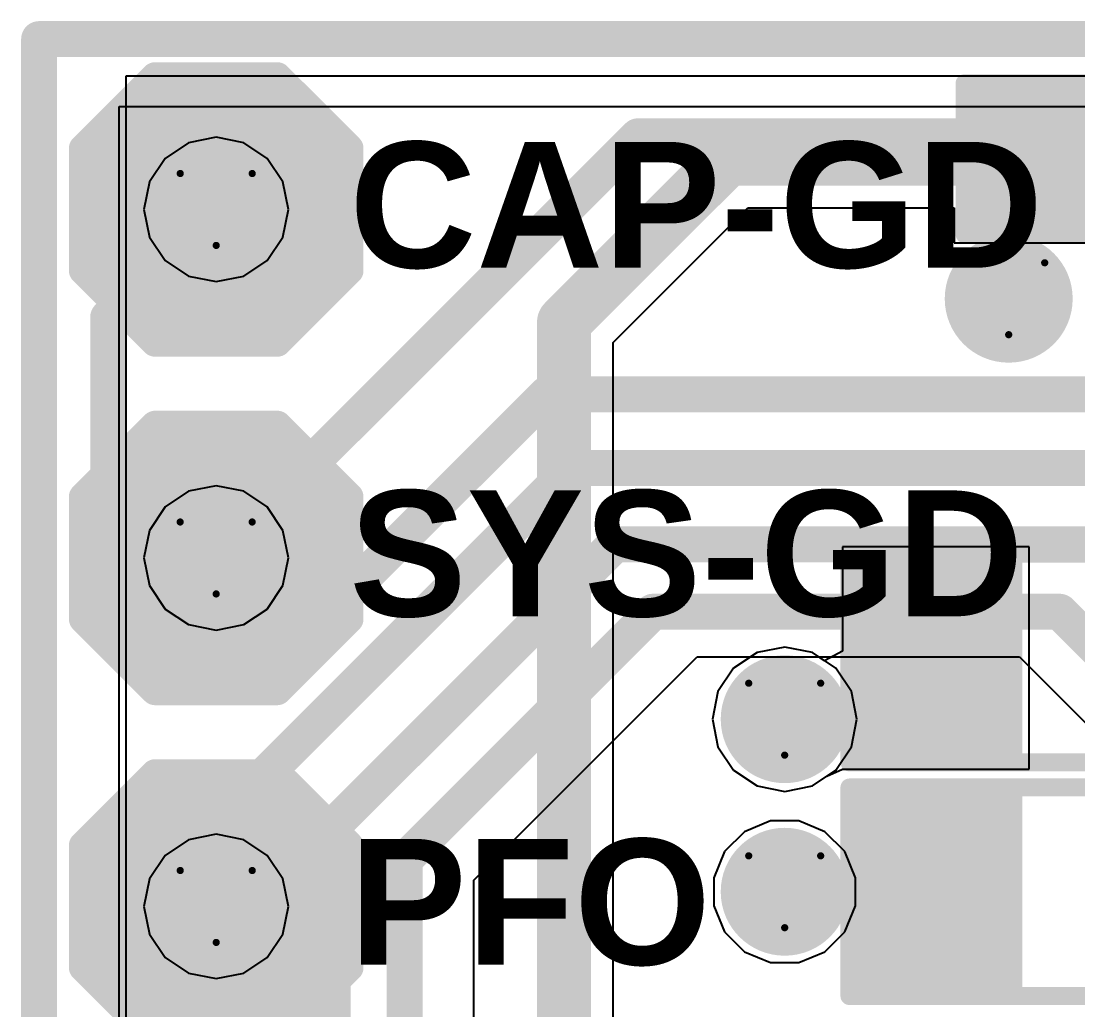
# Model space of a CAD drawing. Header units: inches. Extents: x 0 to 423, y -3 to 110.
# Drawn here: x -0.11 to 7.35, y 72.56 to 79.55 of the extents above; entities that cross this region are included whole.
import ezdxf

# ---------------------------------------------------------------- set-up
doc = ezdxf.new("R2010")
doc.units = ezdxf.units.IN
for name, color, linetype in [('Board Outline', 56, 'Continuous'), ('Bottom Layer', 5, 'Continuous'), ('Bottom Solder', 6, 'Continuous'), ('Drill Drawing', 1, 'Continuous'), ('Mechanical 1', 6, 'Continuous'), ('Mid Layer', 16, 'Continuous'), ('Mid Layer 2', 76, 'Continuous'), ('Top Layer', 1, 'Continuous'), ('Top Overlay', 2, 'Continuous'), ('Top Paste', 8, 'Continuous'), ('Top Solder', 216, 'Continuous'), ('Via Holes', 16, 'Continuous')]:
    doc.layers.add(name, color=color, linetype=linetype)
doc.styles.add('Arial_Bold', font='', dxfattribs={"height": 0.2})
doc.styles.get('Arial_Bold').set_extended_font_data('Arial', bold=True)

# ---------------------------------------------------------------- blocks, each defined once
blk = doc.blocks.new('RES_0805_14')
at = {"layer": 'Top Layer'}
for points in [[(-1.524, 0.635), (-0.508, 0.635), (-0.508, -0.635), (-1.524, -0.635)], [(0.508, 0.635), (1.524, 0.635), (1.524, -0.635), (0.508, -0.635)]]:
    blk.add_hatch(color=1, dxfattribs=at).paths.add_polyline_path(points)
at = {"layer": 'Top Paste'}
for points in [[(-1.524, 0.635), (-0.508, 0.635), (-0.508, -0.635), (-1.524, -0.635)], [(0.508, 0.635), (1.524, 0.635), (1.524, -0.635), (0.508, -0.635)]]:
    blk.add_hatch(color=8, dxfattribs=at).paths.add_polyline_path(points)
at = {"layer": 'Top Solder'}
for points in [[(-1.6256, 0.7366), (-0.4064, 0.7366), (-0.4064, -0.7366), (-1.6256, -0.7366)], [(0.4064, 0.7366), (1.6256, 0.7366), (1.6256, -0.7366), (0.4064, -0.7366)]]:
    blk.add_hatch(color=216, dxfattribs=at).paths.add_polyline_path(points)
at = {"layer": 'Top Overlay'}
for points in [[(-1.6256, 0.7366, 0.127, 0.127, 0), (1.6256, 0.7366, 0.127, 0.127, 0)], [(-1.6256, -0.7366, 0.127, 0.127, 0), (-1.6256, 0.7366, 0.127, 0.127, 0)], [(1.6256, -0.7366, 0.127, 0.127, 0), (1.6256, 0.7366, 0.127, 0.127, 0)], [(-1.6256, -0.7366, 0.127, 0.127, 0), (1.6256, -0.7366, 0.127, 0.127, 0)]]:
    blk.add_lwpolyline(points, format="xyseb", dxfattribs=at)
for points in [[(-1.65735, 0.7366, 0.0635, 0.0635, 1), (-1.59385, 0.7366, 0.0635, 0.0635, 1)], [(-1.65735, 0.7366, 0.0635, 0.0635, 1), (-1.59385, 0.7366, 0.0635, 0.0635, 1)], [(1.59385, 0.7366, 0.0635, 0.0635, 1), (1.65735, 0.7366, 0.0635, 0.0635, 1)], [(1.59385, 0.7366, 0.0635, 0.0635, 1), (1.65735, 0.7366, 0.0635, 0.0635, 1)], [(-1.65735, -0.7366, 0.0635, 0.0635, 1), (-1.59385, -0.7366, 0.0635, 0.0635, 1)], [(-1.65735, -0.7366, 0.0635, 0.0635, 1), (-1.59385, -0.7366, 0.0635, 0.0635, 1)], [(1.59385, -0.7366, 0.0635, 0.0635, 1), (1.65735, -0.7366, 0.0635, 0.0635, 1)], [(1.59385, -0.7366, 0.0635, 0.0635, 1), (1.65735, -0.7366, 0.0635, 0.0635, 1)]]:
    blk.add_lwpolyline(points, format="xyseb", close=True, dxfattribs=at)
blk = doc.blocks.new('RES_0805_15')
at = {"layer": 'Top Layer'}
for points in [[(-1.524, 0.635), (-0.508, 0.635), (-0.508, -0.635), (-1.524, -0.635)], [(0.508, 0.635), (1.524, 0.635), (1.524, -0.635), (0.508, -0.635)]]:
    blk.add_hatch(color=1, dxfattribs=at).paths.add_polyline_path(points)
at = {"layer": 'Top Paste'}
for points in [[(-1.524, 0.635), (-0.508, 0.635), (-0.508, -0.635), (-1.524, -0.635)], [(0.508, 0.635), (1.524, 0.635), (1.524, -0.635), (0.508, -0.635)]]:
    blk.add_hatch(color=8, dxfattribs=at).paths.add_polyline_path(points)
at = {"layer": 'Top Solder'}
for points in [[(-1.6256, 0.7366), (-0.4064, 0.7366), (-0.4064, -0.7366), (-1.6256, -0.7366)], [(0.4064, 0.7366), (1.6256, 0.7366), (1.6256, -0.7366), (0.4064, -0.7366)]]:
    blk.add_hatch(color=216, dxfattribs=at).paths.add_polyline_path(points)
at = {"layer": 'Top Overlay'}
for points in [[(1.6256, 0.7366, 0.127, 0.127, 0), (-1.6256, 0.7366, 0.127, 0.127, 0)], [(-1.6256, 0.7366, 0.127, 0.127, 0), (-1.6256, -0.7366, 0.127, 0.127, 0)], [(1.6256, 0.7366, 0.127, 0.127, 0), (1.6256, -0.7366, 0.127, 0.127, 0)], [(1.6256, -0.7366, 0.127, 0.127, 0), (-1.6256, -0.7366, 0.127, 0.127, 0)]]:
    blk.add_lwpolyline(points, format="xyseb", dxfattribs=at)
for points in [[(-1.65735, 0.7366, 0.0635, 0.0635, 1), (-1.59385, 0.7366, 0.0635, 0.0635, 1)], [(-1.65735, 0.7366, 0.0635, 0.0635, 1), (-1.59385, 0.7366, 0.0635, 0.0635, 1)], [(1.59385, 0.7366, 0.0635, 0.0635, 1), (1.65735, 0.7366, 0.0635, 0.0635, 1)], [(1.59385, 0.7366, 0.0635, 0.0635, 1), (1.65735, 0.7366, 0.0635, 0.0635, 1)], [(-1.65735, -0.7366, 0.0635, 0.0635, 1), (-1.59385, -0.7366, 0.0635, 0.0635, 1)], [(-1.65735, -0.7366, 0.0635, 0.0635, 1), (-1.59385, -0.7366, 0.0635, 0.0635, 1)], [(1.59385, -0.7366, 0.0635, 0.0635, 1), (1.65735, -0.7366, 0.0635, 0.0635, 1)], [(1.59385, -0.7366, 0.0635, 0.0635, 1), (1.65735, -0.7366, 0.0635, 0.0635, 1)]]:
    blk.add_lwpolyline(points, format="xyseb", close=True, dxfattribs=at)
blk = doc.blocks.new('T__________22')
at = {"layer": 'Top Layer'}
blk.add_hatch(color=1, dxfattribs=at).paths.add_polyline_path([(0.381, 0.762), (-0.381, 0.762), (-0.762, 0.381), (-0.762, -0.381), (-0.381, -0.762), (0.381, -0.762), (0.762, -0.381), (0.762, 0.381)])
at = {"layer": 'Top Paste'}
blk.add_hatch(color=8, dxfattribs=at).paths.add_polyline_path([(0.381, 0.762), (-0.381, 0.762), (-0.762, 0.381), (-0.762, -0.381), (-0.381, -0.762), (0.381, -0.762), (0.762, -0.381), (0.762, 0.381)])
at = {"layer": 'Top Solder'}
blk.add_hatch(color=216, dxfattribs=at).paths.add_polyline_path([(0.4318, 0.8636), (-0.4318, 0.8636), (-0.8636, 0.4318), (-0.8636, -0.4318), (-0.4318, -0.8636), (0.4318, -0.8636), (0.8636, -0.4318), (0.8636, 0.4318)])
at = {"layer": 'Top Overlay'}
for points in [[(-0.4318, 0.9398, 0.2, 0.2, 0), (-0.9398, 0.4318, 0.2, 0.2, 0)], [(-0.4318, 0.9398, 0.2, 0.2, 0), (0.4318, 0.9398, 0.2, 0.2, 0)], [(0.4318, 0.9398, 0.2, 0.2, 0), (0.9398, 0.4318, 0.2, 0.2, 0)], [(-0.9398, 0.4318, 0.2, 0.2, 0), (-0.9398, -0.4318, 0.2, 0.2, 0)], [(0.9398, 0.4318, 0.2, 0.2, 0), (0.9398, -0.4318, 0.2, 0.2, 0)], [(-0.9398, -0.4318, 0.2, 0.2, 0), (-0.4318, -0.9398, 0.2, 0.2, 0)], [(0.9398, -0.4318, 0.2, 0.2, 0), (0.4318, -0.9398, 0.2, 0.2, 0)], [(-0.4318, -0.9398, 0.2, 0.2, 0), (0.4318, -0.9398, 0.2, 0.2, 0)]]:
    blk.add_lwpolyline(points, format="xyseb", dxfattribs=at)
for points in [[(-0.4818, 0.9398, 0.1, 0.1, 1), (-0.3818, 0.9398, 0.1, 0.1, 1)], [(-0.4818, 0.9398, 0.1, 0.1, 1), (-0.3818, 0.9398, 0.1, 0.1, 1)], [(0.3818, 0.9398, 0.1, 0.1, 1), (0.4818, 0.9398, 0.1, 0.1, 1)], [(0.3818, 0.9398, 0.1, 0.1, 1), (0.4818, 0.9398, 0.1, 0.1, 1)], [(-0.9898, 0.4318, 0.1, 0.1, 1), (-0.8898, 0.4318, 0.1, 0.1, 1)], [(-0.9898, 0.4318, 0.1, 0.1, 1), (-0.8898, 0.4318, 0.1, 0.1, 1)], [(0.8898, 0.4318, 0.1, 0.1, 1), (0.9898, 0.4318, 0.1, 0.1, 1)], [(0.8898, 0.4318, 0.1, 0.1, 1), (0.9898, 0.4318, 0.1, 0.1, 1)], [(-0.9898, -0.4318, 0.1, 0.1, 1), (-0.8898, -0.4318, 0.1, 0.1, 1)], [(-0.9898, -0.4318, 0.1, 0.1, 1), (-0.8898, -0.4318, 0.1, 0.1, 1)], [(0.8898, -0.4318, 0.1, 0.1, 1), (0.9898, -0.4318, 0.1, 0.1, 1)], [(0.8898, -0.4318, 0.1, 0.1, 1), (0.9898, -0.4318, 0.1, 0.1, 1)], [(-0.4818, -0.9398, 0.1, 0.1, 1), (-0.3818, -0.9398, 0.1, 0.1, 1)], [(-0.4818, -0.9398, 0.1, 0.1, 1), (-0.3818, -0.9398, 0.1, 0.1, 1)], [(0.3818, -0.9398, 0.1, 0.1, 1), (0.4818, -0.9398, 0.1, 0.1, 1)], [(0.3818, -0.9398, 0.1, 0.1, 1), (0.4818, -0.9398, 0.1, 0.1, 1)]]:
    blk.add_lwpolyline(points, format="xyseb", close=True, dxfattribs=at)
blk = doc.blocks.new('T__________23')
at = {"layer": 'Top Layer'}
blk.add_hatch(color=1, dxfattribs=at).paths.add_polyline_path([(0.381, 0.762), (-0.381, 0.762), (-0.762, 0.381), (-0.762, -0.381), (-0.381, -0.762), (0.381, -0.762), (0.762, -0.381), (0.762, 0.381)])
at = {"layer": 'Top Paste'}
blk.add_hatch(color=8, dxfattribs=at).paths.add_polyline_path([(0.381, 0.762), (-0.381, 0.762), (-0.762, 0.381), (-0.762, -0.381), (-0.381, -0.762), (0.381, -0.762), (0.762, -0.381), (0.762, 0.381)])
at = {"layer": 'Top Solder'}
blk.add_hatch(color=216, dxfattribs=at).paths.add_polyline_path([(0.4318, 0.8636), (-0.4318, 0.8636), (-0.8636, 0.4318), (-0.8636, -0.4318), (-0.4318, -0.8636), (0.4318, -0.8636), (0.8636, -0.4318), (0.8636, 0.4318)])
at = {"layer": 'Top Overlay'}
for points in [[(-0.4318, 0.9398, 0.2, 0.2, 0), (-0.9398, 0.4318, 0.2, 0.2, 0)], [(-0.4318, 0.9398, 0.2, 0.2, 0), (0.4318, 0.9398, 0.2, 0.2, 0)], [(0.4318, 0.9398, 0.2, 0.2, 0), (0.9398, 0.4318, 0.2, 0.2, 0)], [(-0.9398, 0.4318, 0.2, 0.2, 0), (-0.9398, -0.4318, 0.2, 0.2, 0)], [(0.9398, 0.4318, 0.2, 0.2, 0), (0.9398, -0.4318, 0.2, 0.2, 0)], [(-0.9398, -0.4318, 0.2, 0.2, 0), (-0.4318, -0.9398, 0.2, 0.2, 0)], [(0.9398, -0.4318, 0.2, 0.2, 0), (0.4318, -0.9398, 0.2, 0.2, 0)], [(-0.4318, -0.9398, 0.2, 0.2, 0), (0.4318, -0.9398, 0.2, 0.2, 0)]]:
    blk.add_lwpolyline(points, format="xyseb", dxfattribs=at)
for points in [[(-0.4818, 0.9398, 0.1, 0.1, 1), (-0.3818, 0.9398, 0.1, 0.1, 1)], [(-0.4818, 0.9398, 0.1, 0.1, 1), (-0.3818, 0.9398, 0.1, 0.1, 1)], [(0.3818, 0.9398, 0.1, 0.1, 1), (0.4818, 0.9398, 0.1, 0.1, 1)], [(0.3818, 0.9398, 0.1, 0.1, 1), (0.4818, 0.9398, 0.1, 0.1, 1)], [(-0.9898, 0.4318, 0.1, 0.1, 1), (-0.8898, 0.4318, 0.1, 0.1, 1)], [(-0.9898, 0.4318, 0.1, 0.1, 1), (-0.8898, 0.4318, 0.1, 0.1, 1)], [(0.8898, 0.4318, 0.1, 0.1, 1), (0.9898, 0.4318, 0.1, 0.1, 1)], [(0.8898, 0.4318, 0.1, 0.1, 1), (0.9898, 0.4318, 0.1, 0.1, 1)], [(-0.9898, -0.4318, 0.1, 0.1, 1), (-0.8898, -0.4318, 0.1, 0.1, 1)], [(-0.9898, -0.4318, 0.1, 0.1, 1), (-0.8898, -0.4318, 0.1, 0.1, 1)], [(0.8898, -0.4318, 0.1, 0.1, 1), (0.9898, -0.4318, 0.1, 0.1, 1)], [(0.8898, -0.4318, 0.1, 0.1, 1), (0.9898, -0.4318, 0.1, 0.1, 1)], [(-0.4818, -0.9398, 0.1, 0.1, 1), (-0.3818, -0.9398, 0.1, 0.1, 1)], [(-0.4818, -0.9398, 0.1, 0.1, 1), (-0.3818, -0.9398, 0.1, 0.1, 1)], [(0.3818, -0.9398, 0.1, 0.1, 1), (0.4818, -0.9398, 0.1, 0.1, 1)], [(0.3818, -0.9398, 0.1, 0.1, 1), (0.4818, -0.9398, 0.1, 0.1, 1)]]:
    blk.add_lwpolyline(points, format="xyseb", close=True, dxfattribs=at)
blk = doc.blocks.new('T__________24')
at = {"layer": 'Top Layer'}
blk.add_hatch(color=1, dxfattribs=at).paths.add_polyline_path([(0.381, 0.762), (-0.381, 0.762), (-0.762, 0.381), (-0.762, -0.381), (-0.381, -0.762), (0.381, -0.762), (0.762, -0.381), (0.762, 0.381)])
at = {"layer": 'Top Paste'}
blk.add_hatch(color=8, dxfattribs=at).paths.add_polyline_path([(0.381, 0.762), (-0.381, 0.762), (-0.762, 0.381), (-0.762, -0.381), (-0.381, -0.762), (0.381, -0.762), (0.762, -0.381), (0.762, 0.381)])
at = {"layer": 'Top Solder'}
blk.add_hatch(color=216, dxfattribs=at).paths.add_polyline_path([(0.4318, 0.8636), (-0.4318, 0.8636), (-0.8636, 0.4318), (-0.8636, -0.4318), (-0.4318, -0.8636), (0.4318, -0.8636), (0.8636, -0.4318), (0.8636, 0.4318)])
at = {"layer": 'Top Overlay'}
for points in [[(-0.4318, 0.9398, 0.2, 0.2, 0), (-0.9398, 0.4318, 0.2, 0.2, 0)], [(-0.4318, 0.9398, 0.2, 0.2, 0), (0.4318, 0.9398, 0.2, 0.2, 0)], [(0.4318, 0.9398, 0.2, 0.2, 0), (0.9398, 0.4318, 0.2, 0.2, 0)], [(-0.9398, 0.4318, 0.2, 0.2, 0), (-0.9398, -0.4318, 0.2, 0.2, 0)], [(0.9398, 0.4318, 0.2, 0.2, 0), (0.9398, -0.4318, 0.2, 0.2, 0)], [(-0.9398, -0.4318, 0.2, 0.2, 0), (-0.4318, -0.9398, 0.2, 0.2, 0)], [(0.9398, -0.4318, 0.2, 0.2, 0), (0.4318, -0.9398, 0.2, 0.2, 0)], [(-0.4318, -0.9398, 0.2, 0.2, 0), (0.4318, -0.9398, 0.2, 0.2, 0)]]:
    blk.add_lwpolyline(points, format="xyseb", dxfattribs=at)
for points in [[(-0.4818, 0.9398, 0.1, 0.1, 1), (-0.3818, 0.9398, 0.1, 0.1, 1)], [(-0.4818, 0.9398, 0.1, 0.1, 1), (-0.3818, 0.9398, 0.1, 0.1, 1)], [(0.3818, 0.9398, 0.1, 0.1, 1), (0.4818, 0.9398, 0.1, 0.1, 1)], [(0.3818, 0.9398, 0.1, 0.1, 1), (0.4818, 0.9398, 0.1, 0.1, 1)], [(-0.9898, 0.4318, 0.1, 0.1, 1), (-0.8898, 0.4318, 0.1, 0.1, 1)], [(-0.9898, 0.4318, 0.1, 0.1, 1), (-0.8898, 0.4318, 0.1, 0.1, 1)], [(0.8898, 0.4318, 0.1, 0.1, 1), (0.9898, 0.4318, 0.1, 0.1, 1)], [(0.8898, 0.4318, 0.1, 0.1, 1), (0.9898, 0.4318, 0.1, 0.1, 1)], [(-0.9898, -0.4318, 0.1, 0.1, 1), (-0.8898, -0.4318, 0.1, 0.1, 1)], [(-0.9898, -0.4318, 0.1, 0.1, 1), (-0.8898, -0.4318, 0.1, 0.1, 1)], [(0.8898, -0.4318, 0.1, 0.1, 1), (0.9898, -0.4318, 0.1, 0.1, 1)], [(0.8898, -0.4318, 0.1, 0.1, 1), (0.9898, -0.4318, 0.1, 0.1, 1)], [(-0.4818, -0.9398, 0.1, 0.1, 1), (-0.3818, -0.9398, 0.1, 0.1, 1)], [(-0.4818, -0.9398, 0.1, 0.1, 1), (-0.3818, -0.9398, 0.1, 0.1, 1)], [(0.3818, -0.9398, 0.1, 0.1, 1), (0.4818, -0.9398, 0.1, 0.1, 1)], [(0.3818, -0.9398, 0.1, 0.1, 1), (0.4818, -0.9398, 0.1, 0.1, 1)]]:
    blk.add_lwpolyline(points, format="xyseb", close=True, dxfattribs=at)
blk = doc.blocks.new('R___0603_30')
at = {"layer": 'Top Layer'}
for points in [[(-0.381, 0.4445), (-0.381, -0.4445), (-1.143, -0.4445), (-1.143, 0.4445)], [(1.143, 0.4445), (1.143, -0.4445), (0.381, -0.4445), (0.381, 0.4445)]]:
    blk.add_hatch(color=1, dxfattribs=at).paths.add_polyline_path(points)
at = {"layer": 'Top Paste'}
for points in [[(-0.381, 0.4445), (-0.381, -0.4445), (-1.143, -0.4445), (-1.143, 0.4445)], [(1.143, 0.4445), (1.143, -0.4445), (0.381, -0.4445), (0.381, 0.4445)]]:
    blk.add_hatch(color=8, dxfattribs=at).paths.add_polyline_path(points)
at = {"layer": 'Top Solder'}
for points in [[(-0.2794, 0.5461), (-0.2794, -0.5461), (-1.2446, -0.5461), (-1.2446, 0.5461)], [(1.2446, 0.5461), (1.2446, -0.5461), (0.2794, -0.5461), (0.2794, 0.5461)]]:
    blk.add_hatch(color=216, dxfattribs=at).paths.add_polyline_path(points)
at = {"layer": 'Top Overlay'}
for points in [[(-1.2192, 0.5334, 0.127, 0.127, 0), (-1.2192, -0.5334, 0.127, 0.127, 0)], [(1.2192, 0.5334, 0.127, 0.127, 0), (-1.2192, 0.5334, 0.127, 0.127, 0)], [(1.2192, 0.5334, 0.127, 0.127, 0), (1.2192, -0.5334, 0.127, 0.127, 0)], [(1.2192, -0.5334, 0.127, 0.127, 0), (-1.2192, -0.5334, 0.127, 0.127, 0)]]:
    blk.add_lwpolyline(points, format="xyseb", dxfattribs=at)
for points in [[(-1.25095, 0.5334, 0.0635, 0.0635, 1), (-1.18745, 0.5334, 0.0635, 0.0635, 1)], [(-1.25095, 0.5334, 0.0635, 0.0635, 1), (-1.18745, 0.5334, 0.0635, 0.0635, 1)], [(1.18745, 0.5334, 0.0635, 0.0635, 1), (1.25095, 0.5334, 0.0635, 0.0635, 1)], [(1.18745, 0.5334, 0.0635, 0.0635, 1), (1.25095, 0.5334, 0.0635, 0.0635, 1)], [(-1.25095, -0.5334, 0.0635, 0.0635, 1), (-1.18745, -0.5334, 0.0635, 0.0635, 1)], [(-1.25095, -0.5334, 0.0635, 0.0635, 1), (-1.18745, -0.5334, 0.0635, 0.0635, 1)], [(1.18745, -0.5334, 0.0635, 0.0635, 1), (1.25095, -0.5334, 0.0635, 0.0635, 1)], [(1.18745, -0.5334, 0.0635, 0.0635, 1), (1.25095, -0.5334, 0.0635, 0.0635, 1)]]:
    blk.add_lwpolyline(points, format="xyseb", close=True, dxfattribs=at)

msp = doc.modelspace()

# ---------------------------------------------------------------- hatches: boundary and pattern name
at = {"layer": 'Bottom Layer'}
h = msp.add_hatch(color=5, dxfattribs=at)
edge = h.paths.add_edge_path()
edge.add_arc((1.27, 78.2168), 0.35, 0, 360)
h = msp.add_hatch(color=5, dxfattribs=at)
edge = h.paths.add_edge_path()
edge.add_arc((6.8646, 77.5864), 0.35, 0, 360)
h = msp.add_hatch(color=5, dxfattribs=at)
edge = h.paths.add_edge_path()
edge.add_arc((1.27, 75.7555), 0.35, 0, 360)
h = msp.add_hatch(color=5, dxfattribs=at)
edge = h.paths.add_edge_path()
edge.add_arc((5.2832, 74.6168), 0.35, 0, 360)
h = msp.add_hatch(color=5, dxfattribs=at)
edge = h.paths.add_edge_path()
edge.add_arc((5.2832, 73.3981), 0.35, 0, 360)
h = msp.add_hatch(color=5, dxfattribs=at)
edge = h.paths.add_edge_path()
edge.add_arc((1.27, 73.2942), 0.35, 0, 360)
at = {"layer": 'Bottom Solder'}
h = msp.add_hatch(color=6, dxfattribs=at)
edge = h.paths.add_edge_path()
edge.add_arc((1.27, 78.2168), 0.4516, 0, 360)
h = msp.add_hatch(color=6, dxfattribs=at)
edge = h.paths.add_edge_path()
edge.add_arc((6.8646, 77.5864), 0.4516, 0, 360)
h = msp.add_hatch(color=6, dxfattribs=at)
edge = h.paths.add_edge_path()
edge.add_arc((1.27, 75.7555), 0.4516, 0, 360)
h = msp.add_hatch(color=6, dxfattribs=at)
edge = h.paths.add_edge_path()
edge.add_arc((5.2832, 74.6168), 0.4516, 0, 360)
h = msp.add_hatch(color=6, dxfattribs=at)
edge = h.paths.add_edge_path()
edge.add_arc((5.2832, 73.3981), 0.4516, 0, 360)
h = msp.add_hatch(color=6, dxfattribs=at)
edge = h.paths.add_edge_path()
edge.add_arc((1.27, 73.2942), 0.4516, 0, 360)
at = {"layer": 'Mid Layer'}
h = msp.add_hatch(color=16, dxfattribs=at)
edge = h.paths.add_edge_path()
edge.add_arc((1.27, 78.2168), 0.35, 0, 360)
h = msp.add_hatch(color=16, dxfattribs=at)
edge = h.paths.add_edge_path()
edge.add_arc((6.8646, 77.5864), 0.35, 0, 360)
h = msp.add_hatch(color=16, dxfattribs=at)
edge = h.paths.add_edge_path()
edge.add_arc((1.27, 75.7555), 0.35, 0, 360)
h = msp.add_hatch(color=16, dxfattribs=at)
edge = h.paths.add_edge_path()
edge.add_arc((5.2832, 74.6168), 0.35, 0, 360)
h = msp.add_hatch(color=16, dxfattribs=at)
edge = h.paths.add_edge_path()
edge.add_arc((5.2832, 73.3981), 0.35, 0, 360)
h = msp.add_hatch(color=16, dxfattribs=at)
edge = h.paths.add_edge_path()
edge.add_arc((1.27, 73.2942), 0.35, 0, 360)
at = {"layer": 'Mid Layer 2'}
h = msp.add_hatch(color=76, dxfattribs=at)
edge = h.paths.add_edge_path()
edge.add_arc((1.27, 78.2168), 0.35, 0, 360)
h = msp.add_hatch(color=76, dxfattribs=at)
edge = h.paths.add_edge_path()
edge.add_arc((6.8646, 77.5864), 0.35, 0, 360)
h = msp.add_hatch(color=76, dxfattribs=at)
edge = h.paths.add_edge_path()
edge.add_arc((1.27, 75.7555), 0.35, 0, 360)
h = msp.add_hatch(color=76, dxfattribs=at)
edge = h.paths.add_edge_path()
edge.add_arc((5.2832, 74.6168), 0.35, 0, 360)
h = msp.add_hatch(color=76, dxfattribs=at)
edge = h.paths.add_edge_path()
edge.add_arc((5.2832, 73.3981), 0.35, 0, 360)
h = msp.add_hatch(color=76, dxfattribs=at)
edge = h.paths.add_edge_path()
edge.add_arc((1.27, 73.2942), 0.35, 0, 360)
at = {"layer": 'Top Layer'}
h = msp.add_hatch(color=1, dxfattribs=at)
edge = h.paths.add_edge_path()
edge.add_arc((1.27, 78.2168), 0.35, 0, 360)
h = msp.add_hatch(color=1, dxfattribs=at)
edge = h.paths.add_edge_path()
edge.add_arc((6.8646, 77.5864), 0.35, 0, 360)
h = msp.add_hatch(color=1, dxfattribs=at)
edge = h.paths.add_edge_path()
edge.add_arc((1.27, 75.7555), 0.35, 0, 360)
h = msp.add_hatch(color=1, dxfattribs=at)
edge = h.paths.add_edge_path()
edge.add_arc((5.2832, 74.6168), 0.35, 0, 360)
h = msp.add_hatch(color=1, dxfattribs=at)
edge = h.paths.add_edge_path()
edge.add_arc((5.2832, 73.3981), 0.35, 0, 360)
h = msp.add_hatch(color=1, dxfattribs=at)
edge = h.paths.add_edge_path()
edge.add_arc((1.27, 73.2942), 0.35, 0, 360)
at = {"layer": 'Top Solder'}
h = msp.add_hatch(color=216, dxfattribs=at)
edge = h.paths.add_edge_path()
edge.add_arc((1.27, 78.2168), 0.4516, 0, 360)
h = msp.add_hatch(color=216, dxfattribs=at)
edge = h.paths.add_edge_path()
edge.add_arc((6.8646, 77.5864), 0.4516, 0, 360)
h = msp.add_hatch(color=216, dxfattribs=at)
edge = h.paths.add_edge_path()
edge.add_arc((1.27, 75.7555), 0.4516, 0, 360)
h = msp.add_hatch(color=216, dxfattribs=at)
edge = h.paths.add_edge_path()
edge.add_arc((5.2832, 74.6168), 0.4516, 0, 360)
h = msp.add_hatch(color=216, dxfattribs=at)
edge = h.paths.add_edge_path()
edge.add_arc((5.2832, 73.3981), 0.4516, 0, 360)
h = msp.add_hatch(color=216, dxfattribs=at)
edge = h.paths.add_edge_path()
edge.add_arc((1.27, 73.2942), 0.4516, 0, 360)
at = {"layer": 'Via Holes'}
h = msp.add_hatch(color=7, dxfattribs=at)
edge = h.paths.add_edge_path()
edge.add_arc((1.27, 78.2168), 0.25, 0, 360)
h = msp.add_hatch(color=7, dxfattribs=at)
edge = h.paths.add_edge_path()
edge.add_arc((6.8646, 77.5864), 0.25, 0, 360)
h = msp.add_hatch(color=7, dxfattribs=at)
edge = h.paths.add_edge_path()
edge.add_arc((1.27, 75.7555), 0.25, 0, 360)
h = msp.add_hatch(color=7, dxfattribs=at)
edge = h.paths.add_edge_path()
edge.add_arc((5.2832, 74.6168), 0.25, 0, 360)
h = msp.add_hatch(color=7, dxfattribs=at)
edge = h.paths.add_edge_path()
edge.add_arc((5.2832, 73.3981), 0.25, 0, 360)
h = msp.add_hatch(color=7, dxfattribs=at)
edge = h.paths.add_edge_path()
edge.add_arc((1.27, 73.2942), 0.25, 0, 360)

# ---------------------------------------------------------------- linework, layer by layer
at = {"layer": 'Board Outline'}
for points in [[(0.02, 59.42, 0.254, 0.254, 0), (0.02, 79.42, 0.254, 0.254, 0)], [(0.02, 79.42, 0.254, 0.254, 0), (64.06, 79.42, 0.254, 0.254, 0)]]:
    msp.add_lwpolyline(points, format="xyseb", dxfattribs=at)
msp.add_lwpolyline([(-0.0435, 79.42, 0.127, 0.127, 1), (0.0835, 79.42, 0.127, 0.127, 1)], format="xyseb", close=True, dxfattribs=at)
msp.add_lwpolyline([(-0.0435, 79.42, 0.127, 0.127, 1), (0.0835, 79.42, 0.127, 0.127, 1)], format="xyseb", close=True, dxfattribs=at)
at = {"layer": 'Bottom Layer'}
for p, q in [((0.635, 79.1611), (14.3636, 79.161)), ((0.635, 59.7916), (0.635, 79.1611)), ((1.27, 78.7266), (1.0749, 78.6878)), ((1.4651, 78.6878), (1.27, 78.7266)), ((1.0749, 78.6878), (0.9095, 78.5773)), ((1.6305, 78.5773), (1.4651, 78.6878)), ((0.9095, 78.5773), (0.799, 78.4119)), ((1.741, 78.4119), (1.6305, 78.5773)), ((0.799, 78.4119), (0.7602, 78.2168)), ((1.7798, 78.2168), (1.741, 78.4119)), ((0.7602, 78.2168), (0.799, 78.0217)), ((1.741, 78.0217), (1.7798, 78.2168)), ((0.799, 78.0217), (0.9095, 77.8563)), ((1.6305, 77.8563), (1.741, 78.0217)), ((0.9095, 77.8563), (1.0749, 77.7458)), ((1.4651, 77.7458), (1.6305, 77.8563)), ((1.0749, 77.7458), (1.27, 77.707)), ((1.27, 77.707), (1.4651, 77.7458)), ((1.27, 76.2653), (1.0749, 76.2265)), ((1.4651, 76.2265), (1.27, 76.2653)), ((1.0749, 76.2265), (0.9095, 76.116)), ((1.6305, 76.116), (1.4651, 76.2265)), ((0.9095, 76.116), (0.799, 75.9506)), ((1.741, 75.9506), (1.6305, 76.116)), ((0.799, 75.9506), (0.7602, 75.7555)), ((1.7798, 75.7555), (1.741, 75.9506)), ((0.7602, 75.7555), (0.799, 75.5604)), ((1.741, 75.5604), (1.7798, 75.7555)), ((0.799, 75.5604), (0.9095, 75.395)), ((1.6305, 75.395), (1.741, 75.5604)), ((0.9095, 75.395), (1.0749, 75.2845)), ((1.4651, 75.2845), (1.6305, 75.395)), ((1.0749, 75.2845), (1.27, 75.2457)), ((1.27, 75.2457), (1.4651, 75.2845)), ((5.2832, 75.1265), (5.0881, 75.0877)), ((5.4783, 75.0877), (5.2832, 75.1265)), ((5.0881, 75.0877), (4.9227, 74.9772)), ((5.6437, 74.9772), (5.4783, 75.0877)), ((4.9227, 74.9772), (4.8122, 74.8118)), ((5.7542, 74.8118), (5.6437, 74.9772)), ((4.8122, 74.8118), (4.7734, 74.6168)), ((5.793, 74.6168), (5.7542, 74.8118)), ((4.7734, 74.6168), (4.8122, 74.4217)), ((5.7542, 74.4217), (5.793, 74.6168)), ((4.8122, 74.4217), (4.9227, 74.2563)), ((5.6437, 74.2563), (5.7542, 74.4217)), ((4.9227, 74.2563), (5.0881, 74.1458)), ((5.4783, 74.1458), (5.6437, 74.2563)), ((5.0881, 74.1458), (5.2832, 74.107)), ((5.2832, 74.107), (5.4783, 74.1458)), ((1.27, 73.804), (1.0749, 73.7652)), ((1.4651, 73.7652), (1.27, 73.804)), ((1.0749, 73.7652), (0.9095, 73.6546)), ((1.6305, 73.6546), (1.4651, 73.7652)), ((0.9095, 73.6546), (0.799, 73.4893)), ((1.741, 73.4893), (1.6305, 73.6546)), ((0.799, 73.4893), (0.7602, 73.2942)), ((1.7798, 73.2942), (1.741, 73.4893)), ((0.7602, 73.2942), (0.799, 73.0991)), ((1.741, 73.0991), (1.7798, 73.2942)), ((0.799, 73.0991), (0.9095, 72.9337)), ((1.6305, 72.9337), (1.741, 73.0991)), ((0.9095, 72.9337), (1.0749, 72.8232)), ((1.4651, 72.8232), (1.6305, 72.9337)), ((1.0749, 72.8232), (1.27, 72.7844)), ((1.27, 72.7844), (1.4651, 72.8232))]:
    msp.add_line(p, q, dxfattribs=at)
at = {"layer": 'Drill Drawing'}
for points in [[(1.016, 78.4708, 0.0508, 0.0508, 0), (1.524, 78.4708, 0.0508, 0.0508, 0)], [(1.016, 78.4708, 0.0508, 0.0508, 0), (1.27, 77.9628, 0.0508, 0.0508, 0)], [(1.27, 77.9628, 0.0508, 0.0508, 0), (1.524, 78.4708, 0.0508, 0.0508, 0)], [(6.6106, 77.8404, 0.0508, 0.0508, 0), (7.1186, 77.8404, 0.0508, 0.0508, 0)], [(6.6106, 77.8404, 0.0508, 0.0508, 0), (6.8646, 77.3324, 0.0508, 0.0508, 0)], [(6.8646, 77.3324, 0.0508, 0.0508, 0), (7.1186, 77.8404, 0.0508, 0.0508, 0)], [(1.016, 76.0095, 0.0508, 0.0508, 0), (1.524, 76.0095, 0.0508, 0.0508, 0)], [(1.016, 76.0095, 0.0508, 0.0508, 0), (1.27, 75.5015, 0.0508, 0.0508, 0)], [(1.27, 75.5015, 0.0508, 0.0508, 0), (1.524, 76.0095, 0.0508, 0.0508, 0)], [(5.0292, 74.8708, 0.0508, 0.0508, 0), (5.5372, 74.8708, 0.0508, 0.0508, 0)], [(5.0292, 74.8708, 0.0508, 0.0508, 0), (5.2832, 74.3628, 0.0508, 0.0508, 0)], [(5.2832, 74.3628, 0.0508, 0.0508, 0), (5.5372, 74.8708, 0.0508, 0.0508, 0)], [(5.0292, 73.6521, 0.0508, 0.0508, 0), (5.5372, 73.6521, 0.0508, 0.0508, 0)], [(5.0292, 73.6521, 0.0508, 0.0508, 0), (5.2832, 73.1441, 0.0508, 0.0508, 0)], [(5.2832, 73.1441, 0.0508, 0.0508, 0), (5.5372, 73.6521, 0.0508, 0.0508, 0)], [(1.016, 73.5482, 0.0508, 0.0508, 0), (1.524, 73.5482, 0.0508, 0.0508, 0)], [(1.016, 73.5482, 0.0508, 0.0508, 0), (1.27, 73.0402, 0.0508, 0.0508, 0)], [(1.27, 73.0402, 0.0508, 0.0508, 0), (1.524, 73.5482, 0.0508, 0.0508, 0)]]:
    msp.add_lwpolyline(points, format="xyseb", dxfattribs=at)
for points in [[(1.0033, 78.4708, 0.0254, 0.0254, 1), (1.0287, 78.4708, 0.0254, 0.0254, 1)], [(1.0033, 78.4708, 0.0254, 0.0254, 1), (1.0287, 78.4708, 0.0254, 0.0254, 1)], [(1.5113, 78.4708, 0.0254, 0.0254, 1), (1.5367, 78.4708, 0.0254, 0.0254, 1)], [(1.5113, 78.4708, 0.0254, 0.0254, 1), (1.5367, 78.4708, 0.0254, 0.0254, 1)], [(1.2573, 77.9628, 0.0254, 0.0254, 1), (1.2827, 77.9628, 0.0254, 0.0254, 1)], [(1.2573, 77.9628, 0.0254, 0.0254, 1), (1.2827, 77.9628, 0.0254, 0.0254, 1)], [(6.5979, 77.8404, 0.0254, 0.0254, 1), (6.6233, 77.8404, 0.0254, 0.0254, 1)], [(6.5979, 77.8404, 0.0254, 0.0254, 1), (6.6233, 77.8404, 0.0254, 0.0254, 1)], [(7.1059, 77.8404, 0.0254, 0.0254, 1), (7.1313, 77.8404, 0.0254, 0.0254, 1)], [(7.1059, 77.8404, 0.0254, 0.0254, 1), (7.1313, 77.8404, 0.0254, 0.0254, 1)], [(6.8519, 77.3324, 0.0254, 0.0254, 1), (6.8773, 77.3324, 0.0254, 0.0254, 1)], [(6.8519, 77.3324, 0.0254, 0.0254, 1), (6.8773, 77.3324, 0.0254, 0.0254, 1)], [(1.0033, 76.0095, 0.0254, 0.0254, 1), (1.0287, 76.0095, 0.0254, 0.0254, 1)], [(1.0033, 76.0095, 0.0254, 0.0254, 1), (1.0287, 76.0095, 0.0254, 0.0254, 1)], [(1.5113, 76.0095, 0.0254, 0.0254, 1), (1.5367, 76.0095, 0.0254, 0.0254, 1)], [(1.5113, 76.0095, 0.0254, 0.0254, 1), (1.5367, 76.0095, 0.0254, 0.0254, 1)], [(1.2573, 75.5015, 0.0254, 0.0254, 1), (1.2827, 75.5015, 0.0254, 0.0254, 1)], [(1.2573, 75.5015, 0.0254, 0.0254, 1), (1.2827, 75.5015, 0.0254, 0.0254, 1)], [(5.0165, 74.8708, 0.0254, 0.0254, 1), (5.0419, 74.8708, 0.0254, 0.0254, 1)], [(5.0165, 74.8708, 0.0254, 0.0254, 1), (5.0419, 74.8708, 0.0254, 0.0254, 1)], [(5.5245, 74.8708, 0.0254, 0.0254, 1), (5.5499, 74.8708, 0.0254, 0.0254, 1)], [(5.5245, 74.8708, 0.0254, 0.0254, 1), (5.5499, 74.8708, 0.0254, 0.0254, 1)], [(5.2705, 74.3628, 0.0254, 0.0254, 1), (5.2959, 74.3628, 0.0254, 0.0254, 1)], [(5.2705, 74.3628, 0.0254, 0.0254, 1), (5.2959, 74.3628, 0.0254, 0.0254, 1)], [(5.0165, 73.6521, 0.0254, 0.0254, 1), (5.0419, 73.6521, 0.0254, 0.0254, 1)], [(5.0165, 73.6521, 0.0254, 0.0254, 1), (5.0419, 73.6521, 0.0254, 0.0254, 1)], [(5.5245, 73.6521, 0.0254, 0.0254, 1), (5.5499, 73.6521, 0.0254, 0.0254, 1)], [(5.5245, 73.6521, 0.0254, 0.0254, 1), (5.5499, 73.6521, 0.0254, 0.0254, 1)], [(1.0033, 73.5482, 0.0254, 0.0254, 1), (1.0287, 73.5482, 0.0254, 0.0254, 1)], [(1.0033, 73.5482, 0.0254, 0.0254, 1), (1.0287, 73.5482, 0.0254, 0.0254, 1)], [(1.5113, 73.5482, 0.0254, 0.0254, 1), (1.5367, 73.5482, 0.0254, 0.0254, 1)], [(1.5113, 73.5482, 0.0254, 0.0254, 1), (1.5367, 73.5482, 0.0254, 0.0254, 1)], [(5.2705, 73.1441, 0.0254, 0.0254, 1), (5.2959, 73.1441, 0.0254, 0.0254, 1)], [(5.2705, 73.1441, 0.0254, 0.0254, 1), (5.2959, 73.1441, 0.0254, 0.0254, 1)], [(1.2573, 73.0402, 0.0254, 0.0254, 1), (1.2827, 73.0402, 0.0254, 0.0254, 1)], [(1.2573, 73.0402, 0.0254, 0.0254, 1), (1.2827, 73.0402, 0.0254, 0.0254, 1)]]:
    msp.add_lwpolyline(points, format="xyseb", close=True, dxfattribs=at)
at = {"layer": 'Mechanical 1'}
for points in [[(0.02, 59.42, 0.254, 0.254, 0), (0.02, 79.42, 0.254, 0.254, 0)], [(0.02, 79.42, 0.254, 0.254, 0), (64.06, 79.42, 0.254, 0.254, 0)]]:
    msp.add_lwpolyline(points, format="xyseb", dxfattribs=at)
msp.add_lwpolyline([(-0.0435, 79.42, 0.127, 0.127, 1), (0.0835, 79.42, 0.127, 0.127, 1)], format="xyseb", close=True, dxfattribs=at)
msp.add_lwpolyline([(-0.0435, 79.42, 0.127, 0.127, 1), (0.0835, 79.42, 0.127, 0.127, 1)], format="xyseb", close=True, dxfattribs=at)
at = {"layer": 'Mid Layer'}
for p, q in [((0.5842, 60.0202), (0.5842, 78.9432)), ((0.5842, 78.9432), (14.2346, 78.9432)), ((1.27, 78.7266), (1.0749, 78.6878)), ((1.4651, 78.6878), (1.27, 78.7266)), ((1.0749, 78.6878), (0.9095, 78.5773)), ((1.6305, 78.5773), (1.4651, 78.6878)), ((0.9095, 78.5773), (0.799, 78.4119)), ((1.741, 78.4119), (1.6305, 78.5773)), ((0.799, 78.4119), (0.7602, 78.2168)), ((1.7798, 78.2168), (1.741, 78.4119)), ((0.7602, 78.2168), (0.799, 78.0217)), ((1.741, 78.0217), (1.7798, 78.2168)), ((0.799, 78.0217), (0.9095, 77.8563)), ((1.6305, 77.8563), (1.741, 78.0217)), ((0.9095, 77.8563), (1.0749, 77.7458)), ((1.4651, 77.7458), (1.6305, 77.8563)), ((1.0749, 77.7458), (1.27, 77.707)), ((1.27, 77.707), (1.4651, 77.7458)), ((1.27, 76.2653), (1.0749, 76.2265)), ((1.4651, 76.2265), (1.27, 76.2653)), ((1.0749, 76.2265), (0.9095, 76.116)), ((1.6305, 76.116), (1.4651, 76.2265)), ((0.9095, 76.116), (0.799, 75.9506)), ((1.741, 75.9506), (1.6305, 76.116)), ((0.799, 75.9506), (0.7602, 75.7555)), ((1.7798, 75.7555), (1.741, 75.9506)), ((0.7602, 75.7555), (0.799, 75.5604)), ((1.741, 75.5604), (1.7798, 75.7555)), ((0.799, 75.5604), (0.9095, 75.395)), ((1.6305, 75.395), (1.741, 75.5604)), ((0.9095, 75.395), (1.0749, 75.2845)), ((1.4651, 75.2845), (1.6305, 75.395)), ((1.0749, 75.2845), (1.27, 75.2457)), ((1.27, 75.2457), (1.4651, 75.2845)), ((5.2832, 75.1265), (5.0881, 75.0877)), ((5.4783, 75.0877), (5.2832, 75.1265)), ((5.0881, 75.0877), (4.9227, 74.9772)), ((5.6437, 74.9772), (5.4783, 75.0877)), ((4.9227, 74.9772), (4.8122, 74.8118)), ((5.7542, 74.8118), (5.6437, 74.9772)), ((4.8122, 74.8118), (4.7734, 74.6168)), ((5.793, 74.6168), (5.7542, 74.8118)), ((4.7734, 74.6168), (4.8122, 74.4217)), ((5.7542, 74.4217), (5.793, 74.6168)), ((4.8122, 74.4217), (4.9227, 74.2563)), ((5.6437, 74.2563), (5.7542, 74.4217)), ((4.9227, 74.2563), (5.0881, 74.1458)), ((5.4783, 74.1458), (5.6437, 74.2563)), ((5.0881, 74.1458), (5.2832, 74.107)), ((5.2832, 74.107), (5.4783, 74.1458)), ((1.27, 73.804), (1.0749, 73.7652)), ((1.4651, 73.7652), (1.27, 73.804)), ((1.0749, 73.7652), (0.9095, 73.6546)), ((1.6305, 73.6546), (1.4651, 73.7652)), ((0.9095, 73.6546), (0.799, 73.4893)), ((1.741, 73.4893), (1.6305, 73.6546)), ((0.799, 73.4893), (0.7602, 73.2942)), ((1.7798, 73.2942), (1.741, 73.4893)), ((0.7602, 73.2942), (0.799, 73.0991)), ((1.741, 73.0991), (1.7798, 73.2942)), ((0.799, 73.0991), (0.9095, 72.9337)), ((1.6305, 72.9337), (1.741, 73.0991)), ((0.9095, 72.9337), (1.0749, 72.8232)), ((1.4651, 72.8232), (1.6305, 72.9337)), ((1.0749, 72.8232), (1.27, 72.7844)), ((1.27, 72.7844), (1.4651, 72.8232))]:
    msp.add_line(p, q, dxfattribs=at)
at = {"layer": 'Mid Layer 2'}
for p, q in [((3.0877, 73.4798), (4.6642, 75.0562)), ((4.6642, 75.0562), (6.94, 75.0562)), ((6.94, 75.0562), (8.2296, 73.7666)), ((5.1837, 73.8981), (5, 73.822)), ((5.3827, 73.8981), (5.1837, 73.8981)), ((5.5664, 73.822), (5.3827, 73.8981)), ((5, 73.822), (4.8593, 73.6814)), ((5.7071, 73.6814), (5.5664, 73.822)), ((4.8593, 73.6814), (4.7832, 73.4976)), ((5.7832, 73.4976), (5.7071, 73.6814)), ((3.0877, 69.1388), (3.0877, 73.4798)), ((4.7832, 73.4976), (4.7832, 73.2987)), ((5.7832, 73.2987), (5.7832, 73.4976)), ((4.7832, 73.2987), (4.8593, 73.1149)), ((5.7071, 73.1149), (5.7832, 73.2987)), ((4.8593, 73.1149), (5, 72.9743)), ((5.5664, 72.9743), (5.7071, 73.1149)), ((5, 72.9743), (5.1837, 72.8981)), ((5.3827, 72.8981), (5.5664, 72.9743)), ((5.1837, 72.8981), (5.3827, 72.8981))]:
    msp.add_line(p, q, dxfattribs=at)
for points in [[(1.27, 75.7555, 0.254, 0.254, 0), (4.2482, 78.7337, 0.254, 0.254, 0)], [(4.2482, 78.7337, 0.254, 0.254, 0), (14.8322, 78.7337, 0.254, 0.254, 0)], [(0.5074, 77.4542, 0.254, 0.254, 0), (1.27, 78.2168, 0.254, 0.254, 0)], [(0.5074, 75.2636, 0.254, 0.254, 0), (0.5074, 77.4542, 0.254, 0.254, 0)], [(1.6765, 74.9853, 0.254, 0.254, 0), (3.6024, 76.9112, 0.254, 0.254, 0)], [(3.6024, 76.9112, 0.254, 0.254, 0), (10.8565, 76.9112, 0.254, 0.254, 0)], [(1.27, 73.8809, 0.254, 0.254, 0), (3.7803, 76.3912, 0.254, 0.254, 0)], [(3.7803, 76.3912, 0.254, 0.254, 0), (11.4014, 76.3912, 0.254, 0.254, 0)], [(2.0917, 73.8583, 0.254, 0.254, 0), (4.0862, 75.8528, 0.254, 0.254, 0)], [(4.0862, 75.8528, 0.254, 0.254, 0), (7.764, 75.8528, 0.254, 0.254, 0)], [(2.6015, 73.6247, 0.254, 0.254, 0), (4.3524, 75.3756, 0.254, 0.254, 0)], [(4.3524, 75.3756, 0.254, 0.254, 0), (7.2252, 75.3756, 0.254, 0.254, 0)], [(7.2252, 75.3756, 0.254, 0.254, 0), (9.42, 73.1808, 0.254, 0.254, 0)], [(0.5074, 75.2636, 0.254, 0.254, 0), (0.7857, 74.9853, 0.254, 0.254, 0)], [(0.7857, 74.9853, 0.254, 0.254, 0), (1.6765, 74.9853, 0.254, 0.254, 0)], [(1.27, 73.2942, 0.254, 0.254, 0), (1.27, 73.8809, 0.254, 0.254, 0)], [(2.0917, 71.6546, 0.254, 0.254, 0), (2.0917, 73.8583, 0.254, 0.254, 0)], [(2.6015, 70.9282, 0.254, 0.254, 0), (2.6015, 73.6247, 0.254, 0.254, 0)]]:
    msp.add_lwpolyline(points, format="xyseb", dxfattribs=at)
for points in [[(4.1847, 78.7337, 0.127, 0.127, 1), (4.3117, 78.7337, 0.127, 0.127, 1)], [(4.1847, 78.7337, 0.127, 0.127, 1), (4.3117, 78.7337, 0.127, 0.127, 1)], [(1.2065, 78.2168, 0.127, 0.127, 1), (1.3335, 78.2168, 0.127, 0.127, 1)], [(0.4439, 77.4542, 0.127, 0.127, 1), (0.5709, 77.4542, 0.127, 0.127, 1)], [(0.4439, 77.4542, 0.127, 0.127, 1), (0.5709, 77.4542, 0.127, 0.127, 1)], [(3.5389, 76.9112, 0.127, 0.127, 1), (3.6659, 76.9112, 0.127, 0.127, 1)], [(3.5389, 76.9112, 0.127, 0.127, 1), (3.6659, 76.9112, 0.127, 0.127, 1)], [(3.7168, 76.3912, 0.127, 0.127, 1), (3.8438, 76.3912, 0.127, 0.127, 1)], [(3.7168, 76.3912, 0.127, 0.127, 1), (3.8438, 76.3912, 0.127, 0.127, 1)], [(4.0227, 75.8528, 0.127, 0.127, 1), (4.1497, 75.8528, 0.127, 0.127, 1)], [(4.0227, 75.8528, 0.127, 0.127, 1), (4.1497, 75.8528, 0.127, 0.127, 1)], [(1.2065, 75.7555, 0.127, 0.127, 1), (1.3335, 75.7555, 0.127, 0.127, 1)], [(4.2889, 75.3756, 0.127, 0.127, 1), (4.4159, 75.3756, 0.127, 0.127, 1)], [(4.2889, 75.3756, 0.127, 0.127, 1), (4.4159, 75.3756, 0.127, 0.127, 1)], [(7.1617, 75.3756, 0.127, 0.127, 1), (7.2887, 75.3756, 0.127, 0.127, 1)], [(7.1617, 75.3756, 0.127, 0.127, 1), (7.2887, 75.3756, 0.127, 0.127, 1)], [(0.4439, 75.2636, 0.127, 0.127, 1), (0.5709, 75.2636, 0.127, 0.127, 1)], [(0.4439, 75.2636, 0.127, 0.127, 1), (0.5709, 75.2636, 0.127, 0.127, 1)], [(0.7222, 74.9853, 0.127, 0.127, 1), (0.8492, 74.9853, 0.127, 0.127, 1)], [(0.7222, 74.9853, 0.127, 0.127, 1), (0.8492, 74.9853, 0.127, 0.127, 1)], [(1.613, 74.9853, 0.127, 0.127, 1), (1.74, 74.9853, 0.127, 0.127, 1)], [(1.613, 74.9853, 0.127, 0.127, 1), (1.74, 74.9853, 0.127, 0.127, 1)], [(1.2065, 73.8809, 0.127, 0.127, 1), (1.3335, 73.8809, 0.127, 0.127, 1)], [(1.2065, 73.8809, 0.127, 0.127, 1), (1.3335, 73.8809, 0.127, 0.127, 1)], [(2.0282, 73.8583, 0.127, 0.127, 1), (2.1552, 73.8583, 0.127, 0.127, 1)], [(2.0282, 73.8583, 0.127, 0.127, 1), (2.1552, 73.8583, 0.127, 0.127, 1)], [(2.538, 73.6247, 0.127, 0.127, 1), (2.665, 73.6247, 0.127, 0.127, 1)], [(2.538, 73.6247, 0.127, 0.127, 1), (2.665, 73.6247, 0.127, 0.127, 1)], [(1.2065, 73.2942, 0.127, 0.127, 1), (1.3335, 73.2942, 0.127, 0.127, 1)]]:
    msp.add_lwpolyline(points, format="xyseb", close=True, dxfattribs=at)
at = {"layer": 'Top Layer'}
for p, q in [((4.0726, 77.2776), (5.0227, 78.2277)), ((5.0227, 78.2277), (6.4794, 78.2277)), ((6.4794, 78.2277), (6.4794, 77.9804)), ((6.4794, 77.9804), (7.5414, 77.9804)), ((4.0726, 66.9424), (4.0726, 77.2776)), ((7.008, 75.8336), (5.692, 75.8336)), ((5.692, 75.8336), (5.692, 75.0977)), ((7.008, 74.2636), (7.008, 75.8336)), ((5.2832, 75.1265), (5.0881, 75.0877)), ((5.4783, 75.0877), (5.2832, 75.1265)), ((5.0881, 75.0877), (4.9227, 74.9772)), ((5.565, 75.0298), (5.4783, 75.0877)), ((5.692, 75.0977), (5.565, 75.0298)), ((4.9227, 74.9772), (4.8122, 74.8118)), ((4.8122, 74.8118), (4.7734, 74.6168)), ((4.7734, 74.6168), (4.8122, 74.4217)), ((4.8122, 74.4217), (4.9227, 74.2563)), ((4.9227, 74.2563), (5.0881, 74.1458)), ((5.5818, 74.215), (5.692, 74.2635)), ((5.692, 74.2635), (5.692, 74.2636)), ((5.692, 74.2636), (7.008, 74.2636)), ((5.692, 74.2635), (5.692, 74.2635)), ((5.4783, 74.1458), (5.5818, 74.215)), ((5.0881, 74.1458), (5.2832, 74.107)), ((5.2832, 74.107), (5.4783, 74.1458))]:
    msp.add_line(p, q, dxfattribs=at)
for points in [[(3.7254, 77.4215, 0.381, 0.381, 0), (4.8789, 78.5749, 0.381, 0.381, 0)], [(4.8789, 78.5749, 0.381, 0.381, 0), (7.0104, 78.5749, 0.381, 0.381, 0)], [(3.7254, 64.7108, 0.381, 0.381, 0), (3.7254, 77.4215, 0.381, 0.381, 0)], [(5.2832, 74.6168, 0.381, 0.381, 0), (6.35, 74.6168, 0.381, 0.381, 0)], [(5.2832, 73.3981, 0.381, 0.381, 0), (6.35, 73.3981, 0.381, 0.381, 0)]]:
    msp.add_lwpolyline(points, format="xyseb", dxfattribs=at)
for points in [[(4.7836, 78.5749, 0.1905, 0.1905, 1), (4.9741, 78.5749, 0.1905, 0.1905, 1)], [(4.7836, 78.5749, 0.1905, 0.1905, 1), (4.9741, 78.5749, 0.1905, 0.1905, 1)], [(6.9151, 78.5749, 0.1905, 0.1905, 1), (7.1056, 78.5749, 0.1905, 0.1905, 1)], [(3.6302, 77.4215, 0.1905, 0.1905, 1), (3.8207, 77.4215, 0.1905, 0.1905, 1)], [(3.6302, 77.4215, 0.1905, 0.1905, 1), (3.8207, 77.4215, 0.1905, 0.1905, 1)], [(5.1879, 74.6168, 0.1905, 0.1905, 1), (5.3784, 74.6168, 0.1905, 0.1905, 1)], [(6.2547, 74.6168, 0.1905, 0.1905, 1), (6.4452, 74.6168, 0.1905, 0.1905, 1)], [(5.1879, 73.3981, 0.1905, 0.1905, 1), (5.3784, 73.3981, 0.1905, 0.1905, 1)], [(6.2547, 73.3981, 0.1905, 0.1905, 1), (6.4452, 73.3981, 0.1905, 0.1905, 1)]]:
    msp.add_lwpolyline(points, format="xyseb", close=True, dxfattribs=at)

# ---------------------------------------------------------------- block references
for name, p, rotation in [('T__________22', (1.27, 78.2168), 90), ('R___0603_30', (7.7724, 78.5749), 180), ('T__________24', (1.27, 75.7555), 90), ('RES_0805_15', (7.366, 75.0486), 180), ('T__________23', (1.27, 73.2942), 90)]:
    msp.add_blockref(name, p, dxfattribs=dict(rotation=rotation))
msp.add_blockref('RES_0805_14', (7.366, 73.3981))

# ---------------------------------------------------------------- texts
at = {"layer": 'Top Overlay', "style": 'Arial_Bold'}
for s, p in [('CAP-GD', (2.2098, 77.8051)), ('SYS-GD', (2.2098, 75.3438)), ('PFO', (2.2098, 72.8824))]:
    msp.add_text(s, height=0.889, dxfattribs=at).set_placement(p)

doc.saveas('drawing.dxf')
